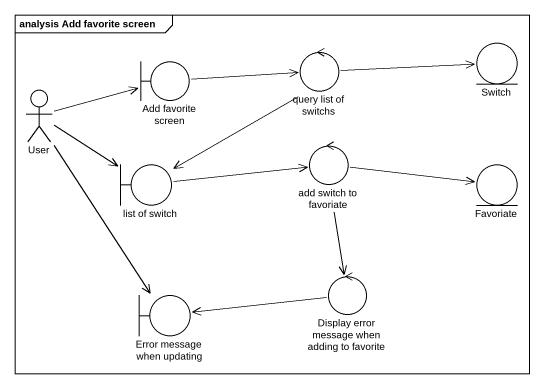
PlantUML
@startuml
mainframe analysis Add favorite screen
boundary "Add favorite screen" as Add_favorite_screen
control "query list of switchs" as query_list_of_switchs
entity Switch
actor User
control "add switch to favoriate" as add_switch_to_favoriate
boundary "list of switch" as list_of_switch
entity Favoriate
control "Display error message when adding to favorite" as Display_error_message_when
boundary "Error message when updating" as Error_message_when_updating
Add_favorite_screen -right-> query_list_of_switchs
query_list_of_switchs -right-> Switch
query_list_of_switchs --> list_of_switch
User -right-> Add_favorite_screen
User --> list_of_switch
User --> Error_message_when_updating
add_switch_to_favoriate -right-> Favoriate
add_switch_to_favoriate --> Display_error_message_when
list_of_switch -right-> add_switch_to_favoriate
Display_error_message_when -left-> Error_message_when_updating
@enduml
